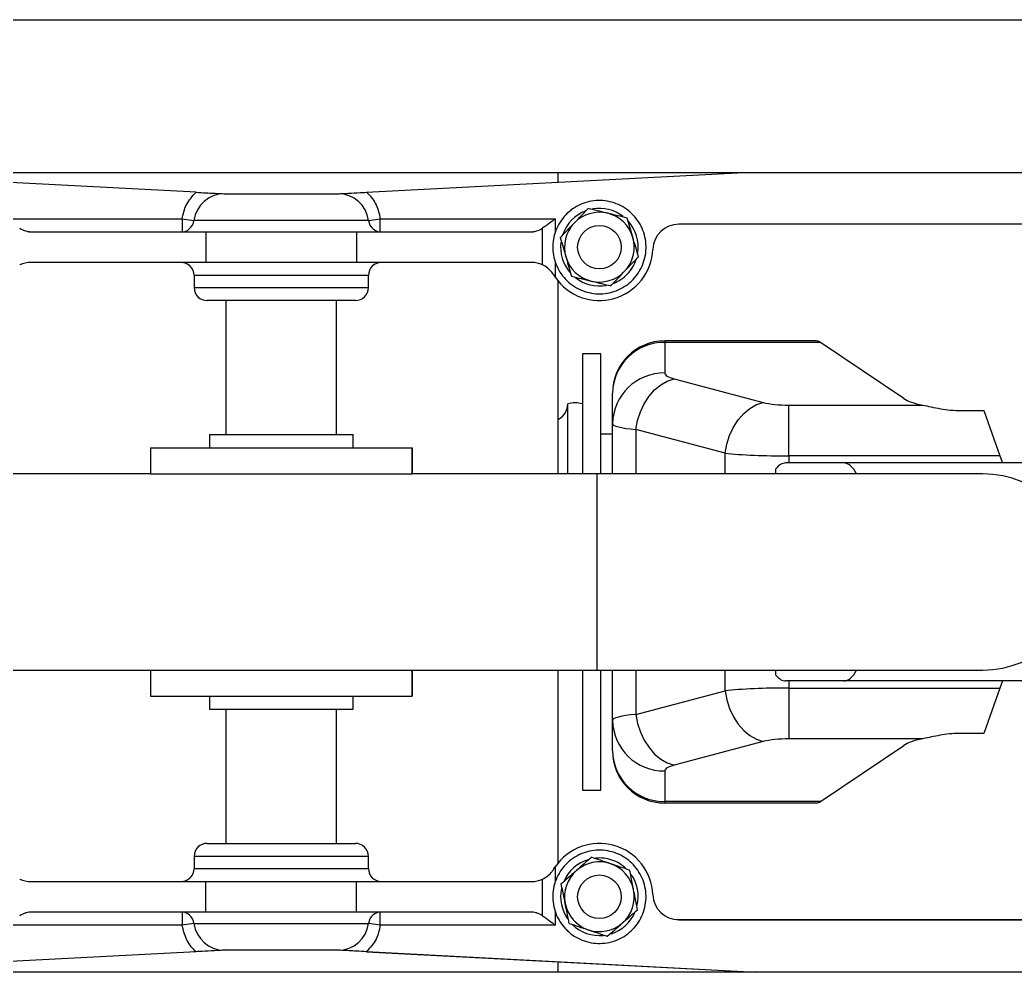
# Model space of a CAD drawing. Header units: inches. Extents: x -1851 to 6314, y -1304 to 4687.
# Drawn here: x 1307.98 to 1318.43, y 1503.1 to 1513.1 of the extents above; entities that cross this region are included whole.
import ezdxf

# ---------------------------------------------------------------- set-up
doc = ezdxf.new("R2010")
doc.units = ezdxf.units.IN
doc.header["$MEASUREMENT"] = 0
doc.layers.add('E-ARRY-TABL', color=9, linetype='Continuous')

# ---------------------------------------------------------------- blocks, each defined once
blk = doc.blocks.new('2.2.1_8 Mid Plan View')
at = {"color": 7, "linetype": 'Continuous', "lineweight": 15}
for p, q in [((-0.30061, -3.73684), (-0.30061, 2.68042)), ((0.30109, 2.68042), (0.30109, -3.73684)), ((-0.41544, -3.62201), (-0.41544, 2.56559)), ((-0.08202, 0.09022), (-0.08202, -0.1048)), ((0.08202, 0.09022), (0.08202, -0.1048)), ((-0.26164, 0.08119), (-0.26164, -0.22889)), ((0.26164, -0.22889), (0.26164, 0.08119)), ((-0.12142, 0.00057), (-0.08733, 0.01273)), ((-0.08733, 0.01273), (-0.08202, 0.01463)), ((-0.08733, 0.01273), (-0.08733, -0.14613)), ((0.08202, 0.01463), (0.08733, 0.01273)), ((0.08733, -0.14613), (0.08733, 0.01273)), ((0.08733, 0.01273), (0.12142, 0.00057)), ((-0.12142, -0.0164), (-0.12142, 0.00057)), ((-0.07382, 0), (-0.07382, -0.29035)), ((0.07382, -0.29035), (0.07382, 0)), ((0.12142, 0.00057), (0.12142, -0.0164)), ((-0.12556, -0.14613), (-0.12556, -0.04537)), ((0.12556, -0.04537), (0.12556, -0.14613)), ((-0.13046, -0.05956), (-0.17274, -0.12222)), ((0.17274, -0.12222), (0.13046, -0.05956)), ((-0.08202, -0.1048), (-0.08202, -0.14855)), ((0.08202, -0.1048), (0.08202, -0.14855)), ((-0.17388, -0.12565), (-0.17388, -0.2395)), ((-0.17274, -0.12222), (-0.17274, -0.2395)), ((0.17274, -0.12222), (0.17274, -0.2395)), ((0.17388, -0.12565), (0.17388, -0.2395)), ((-0.08733, -0.14613), (-0.12556, -0.14613)), ((0.08733, -0.14613), (0.12556, -0.14613)), ((-0.07382, -0.15584), (-0.07762, -0.15584)), ((0.07762, -0.15584), (0.07382, -0.15584)), ((-0.14536, -0.23247), (-0.12762, -0.16535)), ((0.12762, -0.16535), (0.14536, -0.23247)), ((0.28572, -0.46404), (0.30109, -0.17084)), ((-0.28572, -0.46404), (-0.30061, -0.18001)), ((-0.08939, -0.19417), (-0.10713, -0.2613)), ((0.10713, -0.2613), (0.08939, -0.19417)), ((-0.17388, -0.2395), (-0.17274, -0.2395)), ((-0.17274, -0.2395), (-0.14975, -0.2395)), ((0.14975, -0.2395), (0.17274, -0.2395)), ((0.17274, -0.2395), (0.17388, -0.2395)), ((-0.11152, -0.27887), (-0.13451, -0.27887)), ((-0.07382, -0.27887), (-0.11152, -0.27887)), ((-0.10375, -0.27887), (-0.10375, -0.28771)), ((0.11152, -0.27887), (0.07382, -0.27887)), ((0.13451, -0.27887), (0.11152, -0.27887)), ((-0.07382, -0.28771), (-0.16416, -0.28771)), ((-0.16416, -0.28771), (-0.16416, -0.30146)), ((-0.07382, -0.29035), (-0.07382, -0.42979)), ((0.16416, -0.28771), (0.07382, -0.28771)), ((0.07382, -0.42979), (0.07382, -0.29035)), ((0.16416, -0.30146), (0.16416, -0.28771)), ((-0.16416, -0.30146), (-0.07382, -0.30146)), ((0.07382, -0.30146), (0.16416, -0.30146)), ((-0.07382, -0.31255), (-0.12655, -0.31255)), ((-0.29328, -0.31988), (-0.30061, -0.31988)), ((-0.26575, -0.45363), (-0.26575, -0.32202)), ((-0.22193, -0.32202), (-0.2235, -0.32303)), ((-0.07382, -0.31988), (-0.21905, -0.31988)), ((0.21905, -0.31988), (0.07382, -0.31988)), ((0.2235, -0.32303), (0.22193, -0.32202)), ((0.26575, -0.32202), (0.26575, -0.45363)), ((0.30109, -0.31988), (0.29328, -0.31988)), ((-0.23108, -0.33148), (-0.25867, -0.33148)), ((0.25867, -0.33148), (0.23108, -0.33148)), ((-0.2559, -0.47148), (-0.2559, -0.34118)), ((-0.23294, -0.33983), (-0.23294, -0.47148)), ((0.23294, -0.47148), (0.23294, -0.33983)), ((0.2559, -0.34118), (0.2559, -0.47148)), ((-0.0935, -0.62663), (-0.0935, -0.42979)), ((-0.0935, -0.42979), (-0.07382, -0.42979)), ((-0.07382, -0.62663), (-0.07382, -0.42979)), ((0.07382, -0.42979), (0.0935, -0.42979)), ((0.07382, -0.62663), (0.07382, -0.42979)), ((0.0935, -0.62663), (0.0935, -0.42979)), ((-0.21407, -0.46259), (-0.22309, -0.46259)), ((0.22309, -0.46259), (0.21407, -0.46259)), ((-0.2559, -0.47148), (-0.23294, -0.47148)), ((-0.2559, -0.58494), (-0.2559, -0.47148)), ((-0.23294, -0.47148), (-0.23294, -0.58494)), ((0.23294, -0.58494), (0.23294, -0.47148)), ((0.2559, -0.47148), (0.23294, -0.47148)), ((0.2559, -0.47148), (0.2559, -0.58494)), ((-0.20423, -0.47244), (-0.20423, -0.58398)), ((-0.0935, -0.47408), (-0.10335, -0.47408)), ((-0.10335, -0.58234), (-0.10335, -0.47408)), ((0.10335, -0.47408), (0.0935, -0.47408)), ((0.10335, -0.58234), (0.10335, -0.47408)), ((0.20423, -0.58398), (0.20423, -0.47244)), ((-0.28461, -0.48573), (-0.28463, -0.48487)), ((-0.28461, -0.57112), (-0.28461, -0.4853)), ((-0.10335, -0.48654), (-0.20423, -0.48654)), ((0.20423, -0.48654), (0.10335, -0.48654)), ((0.28461, -0.4853), (0.28461, -0.57112)), ((-0.20423, -0.56988), (-0.10335, -0.56988)), ((0.10335, -0.56988), (0.20423, -0.56988)), ((0.28461, -0.57069), (0.28463, -0.57155)), ((-0.10335, -0.58234), (-0.0935, -0.58234)), ((0.0935, -0.58234), (0.10335, -0.58234)), ((-0.2559, -0.58494), (-0.23294, -0.58494)), ((-0.2559, -0.71524), (-0.2559, -0.58494)), ((-0.23294, -0.58494), (-0.23294, -0.71659)), ((0.2559, -0.58494), (0.23294, -0.58494)), ((0.23294, -0.71659), (0.23294, -0.58494)), ((0.2559, -0.58494), (0.2559, -0.71524)), ((-0.28572, -0.59238), (-0.30061, -0.87641)), ((-0.22309, -0.59383), (-0.21407, -0.59383)), ((0.21407, -0.59383), (0.22309, -0.59383)), ((0.28572, -0.59238), (0.30109, -0.88558)), ((-0.26575, -0.7344), (-0.26575, -0.60279)), ((0.26575, -0.60279), (0.26575, -0.7344)), ((-0.0935, -0.62663), (-0.07382, -0.62663)), ((-0.07382, -0.62663), (-0.07382, -0.76607)), ((0.07382, -0.76607), (0.07382, -0.62663)), ((0.07382, -0.62663), (0.0935, -0.62663))]:
    blk.add_line(p, q, dxfattribs=at)
at = {"color": 8, "linetype": 'Continuous', "lineweight": 15}
for p, q in [((-0.08733, -0.14613), (-0.08202, -0.14613)), ((0.08202, -0.14613), (0.08733, -0.14613)), ((-0.07382, -0.19417), (-0.08939, -0.19417)), ((0.08939, -0.19417), (0.07382, -0.19417)), ((-0.10713, -0.2613), (-0.07382, -0.2613)), ((0.07382, -0.2613), (0.10713, -0.2613)), ((0.07382, -0.29035), (-0.07382, -0.29035)), ((-0.26575, -0.32202), (-0.2555, -0.32202)), ((-0.23334, -0.32202), (-0.22193, -0.32202)), ((0.22193, -0.32202), (0.23334, -0.32202)), ((0.2555, -0.32202), (0.26575, -0.32202)), ((-0.26461, -0.46253), (-0.26575, -0.45363)), ((-0.25594, -0.45363), (-0.26575, -0.45363)), ((0.26575, -0.45363), (0.25594, -0.45363)), ((0.26575, -0.45363), (0.26461, -0.46253)), ((-0.26451, -0.46252), (-0.26451, -0.5939)), ((-0.22309, -0.46259), (-0.22309, -0.59383)), ((-0.21407, -0.59383), (-0.21407, -0.46259)), ((0.21407, -0.46259), (0.21407, -0.59383)), ((0.22309, -0.59383), (0.22309, -0.46259)), ((0.26451, -0.5939), (0.26451, -0.46252)), ((-0.26575, -0.60279), (-0.26461, -0.59389)), ((0.26461, -0.59389), (0.26575, -0.60279)), ((-0.26575, -0.60279), (-0.25594, -0.60279)), ((0.25594, -0.60279), (0.26575, -0.60279))]:
    blk.add_line(p, q, dxfattribs=at)
at = {"color": 7, "linetype": 'Continuous', "lineweight": 15, "flags": 128}
for points in [[(-0.08939, -0.19417), (-0.09617, -0.1929), (-0.10274, -0.19077), (-0.1089, -0.18786), (-0.11446, -0.18425), (-0.11924, -0.18006), (-0.1231, -0.17542), (-0.12592, -0.17046), (-0.12762, -0.16535)], [(0.08939, -0.19417), (0.09617, -0.1929), (0.10274, -0.19077), (0.1089, -0.18786), (0.11446, -0.18425), (0.11924, -0.18006), (0.1231, -0.17542), (0.12592, -0.17046), (0.12762, -0.16535)], [(-0.10713, -0.2613), (-0.11391, -0.26002), (-0.12048, -0.25789), (-0.12664, -0.25498), (-0.1322, -0.25138), (-0.13698, -0.24718), (-0.14085, -0.24254), (-0.14367, -0.23758), (-0.14536, -0.23247)], [(0.10713, -0.2613), (0.11391, -0.26002), (0.12048, -0.25789), (0.12664, -0.25498), (0.1322, -0.25138), (0.13698, -0.24718), (0.14085, -0.24254), (0.14367, -0.23758), (0.14536, -0.23247)]]:
    blk.add_lwpolyline(points, dxfattribs=at)
at = {"color": 7, "linetype": 'Continuous', "lineweight": 15}
for centre in [(-0.24442, -0.28871), (0.24442, -0.28871)]:
    blk.add_circle(centre, 0.0164, dxfattribs=at)
for centre, radius, start, end in [((0, 0), 0.07382, 0, 180), ((-0.24196, -0.22889), 0.01968, 180, 267.64472), ((0.24196, -0.22889), 0.01968, 272.35528, 0), ((-0.13451, -0.2395), 0.03937, 180, 270), ((-0.13391, -0.24004), 0.03884, 179.20634, 269.11267), ((-0.11092, -0.24004), 0.03884, 179.20634, 269.11267), ((0.11092, -0.24004), 0.03884, 270.88733, 0.79366), ((0.13391, -0.24004), 0.03884, 270.88733, 0.79366), ((0.13451, -0.2395), 0.03937, 270, 0), ((-0.24442, -0.28871), 0.0351, 96.90411, 108.15411), ((-0.24442, -0.28871), 0.0351, 85.65411, 96.90411), ((-0.24442, -0.28871), 0.04019, 304.01996, 87.64472), ((-0.24442, -0.28871), 0.0351, 74.40411, 85.65411), ((0.24442, -0.28871), 0.04019, 92.35528, 235.98004), ((0.24442, -0.28871), 0.0351, 99.4324, 110.6824), ((0.24442, -0.28871), 0.0351, 88.1824, 99.4324), ((0.24442, -0.28871), 0.0351, 76.9324, 88.1824), ((0.24442, -0.28871), 0.0351, 65.6824, 76.9324), ((-0.24442, -0.28871), 0.0351, 130.65411, 141.90411), ((-0.24442, -0.28871), 0.0351, 119.40411, 130.65411), ((-0.24442, -0.28871), 0.0292, 82.02411, 131.67826), ((-0.24442, -0.28871), 0.0351, 108.15411, 119.40411), ((-0.24442, -0.28871), 0.0351, 63.15411, 74.40411), ((-0.24442, -0.28871), 0.0292, 46.27911, 70.51706), ((-0.24442, -0.28871), 0.0351, 51.90411, 63.15411), ((-0.24442, -0.28871), 0.0351, 40.65411, 51.90411), ((0.24442, -0.28871), 0.0351, 121.9324, 133.1824), ((0.24442, -0.28871), 0.0351, 110.6824, 121.9324), ((0.24442, -0.28871), 0.0292, 77.48076, 124.95791), ((0.24442, -0.28871), 0.0292, 17.4042, 65.70248), ((0.24442, -0.28871), 0.0351, 54.4324, 65.6824), ((0.24442, -0.28871), 0.0351, 43.1824, 54.4324), ((-0.24442, -0.28871), 0.0351, 141.90411, 153.15411), ((-0.24442, -0.28871), 0.02625, 106.27911, 166.27911), ((-0.24442, -0.28871), 0.02625, 46.27911, 106.27911), ((-0.24442, -0.28871), 0.0292, 21.12868, 46.27911), ((-0.24442, -0.28871), 0.0351, 29.40411, 40.65411), ((0.24442, -0.28871), 0.0351, 144.4324, 155.6824), ((0.24442, -0.28871), 0.0351, 133.1824, 144.4324), ((0.24442, -0.28871), 0.0292, 136.15698, 161.3074), ((0.24442, -0.28871), 0.02625, 101.3074, 161.3074), ((0.24442, -0.28871), 0.02625, 41.3074, 101.3074), ((0.24442, -0.28871), 0.0351, 31.9324, 43.1824), ((-0.24442, -0.28871), 0.0351, 153.15411, 164.40411), ((-0.24442, -0.28871), 0.0292, 142.71343, 189.80563), ((-0.24442, -0.28871), 0.02625, 346.27911, 46.27911), ((-0.24442, -0.28871), 0.0351, 18.15411, 29.40411), ((0.24442, -0.28871), 0.0351, 155.6824, 166.9324), ((0.24442, -0.28871), 0.02625, 341.3074, 41.3074), ((0.24442, -0.28871), 0.0351, 20.6824, 31.9324), ((0.24442, -0.28871), 0.0351, 9.4324, 20.6824), ((-0.24442, -0.28871), 0.0351, 164.40411, 175.65411), ((-0.24442, -0.28871), 0.02625, 166.27911, 226.27911), ((-0.24442, -0.28871), 0.0292, 322.45247, 9.92962), ((-0.24442, -0.28871), 0.0351, 6.90411, 18.15411), ((-0.24442, -0.28871), 0.0351, 355.65411, 6.90411), ((0.24442, -0.28871), 0.0351, 166.9324, 178.1824), ((0.24442, -0.28871), 0.0292, 161.3074, 185.54536), ((0.24442, -0.28871), 0.02625, 161.3074, 221.3074), ((0.24442, -0.28871), 0.0351, 358.1824, 9.4324), ((-0.24442, -0.28871), 0.0351, 175.65411, 186.90411), ((-0.24442, -0.28871), 0.0351, 344.40411, 355.65411), ((0.24442, -0.28871), 0.0351, 178.1824, 189.4324), ((0.24442, -0.28871), 0.0292, 315.62303, 5.97122), ((0.24442, -0.28871), 0.0351, 346.9324, 358.1824), ((-0.24442, -0.28871), 0.0351, 186.90411, 198.15411), ((-0.24442, -0.28871), 0.0351, 198.15411, 209.40411), ((-0.24442, -0.28871), 0.0292, 200.59474, 250.94292), ((-0.24442, -0.28871), 0.02625, 286.27911, 346.27911), ((-0.24442, -0.28871), 0.0351, 333.15411, 344.40411), ((0.24442, -0.28871), 0.0351, 189.4324, 200.6824), ((0.24442, -0.28871), 0.0292, 197.0524, 246.70655), ((0.24442, -0.28871), 0.02625, 281.3074, 341.3074), ((0.24442, -0.28871), 0.0351, 335.6824, 346.9324), ((-0.24442, -0.28871), 0.0351, 209.40411, 220.65411), ((-0.24442, -0.28871), 0.0351, 321.90411, 333.15411), ((-0.10766, -0.307), 0.01968, 163.6403, 196.3597), ((0.24442, -0.28871), 0.0351, 200.6824, 211.9324), ((0.24442, -0.28871), 0.02625, 221.3074, 281.3074), ((0.24442, -0.28871), 0.0351, 324.4324, 335.6824), ((-0.24442, -0.28871), 0.0351, 220.65411, 231.90411), ((-0.24442, -0.28871), 0.02625, 226.27911, 286.27911), ((-0.24442, -0.28871), 0.0292, 262.37591, 310.67419), ((-0.24442, -0.28871), 0.0351, 310.65411, 321.90411), ((-0.12655, -0.32567), 0.01312, 26.18366, 90), ((0.24442, -0.28871), 0.0351, 211.9324, 223.1824), ((0.24442, -0.28871), 0.0351, 223.1824, 234.4324), ((0.24442, -0.28871), 0.0292, 257.74173, 304.83392), ((0.24442, -0.28871), 0.0351, 301.9324, 313.1824), ((0.24442, -0.28871), 0.0351, 313.1824, 324.4324), ((-0.24442, -0.28871), 0.0351, 231.90411, 243.15411), ((-0.24442, -0.28871), 0.0351, 243.15411, 254.40411), ((-0.24442, -0.28871), 0.0351, 276.90411, 288.15411), ((-0.24442, -0.28871), 0.0351, 288.15411, 299.40411), ((-0.24442, -0.28871), 0.0351, 299.40411, 310.65411), ((0.24442, -0.28871), 0.0351, 234.4324, 245.6824), ((0.24442, -0.28871), 0.0351, 245.6824, 256.9324), ((0.24442, -0.28871), 0.0351, 279.4324, 290.6824), ((0.24442, -0.28871), 0.0351, 290.6824, 301.9324), ((-0.24442, -0.28871), 0.0351, 254.40411, 265.65411), ((-0.24442, -0.28871), 0.0351, 265.65411, 276.90411), ((0.24442, -0.28871), 0.0351, 256.9324, 268.1824), ((0.24442, -0.28871), 0.0351, 268.1824, 279.4324), ((-0.21325, -0.33983), 0.01968, 154.88049, 180), ((0.21325, -0.33983), 0.01968, 0, 25.11951), ((-0.26575, -0.45275), 0.00984, 277.18076, 0), ((-0.22309, -0.45275), 0.00984, 180, 270), ((0.22309, -0.45275), 0.00984, 270, 0), ((0.26575, -0.45275), 0.00984, 180, 262.81924), ((-0.26164, -0.4853), 0.02297, 97.18076, 180), ((-0.21407, -0.47244), 0.00984, 0, 90), ((0.21407, -0.47244), 0.00984, 90, 180), ((0.26164, -0.4853), 0.02297, 0, 82.81924), ((-0.26164, -0.57112), 0.02297, 180, 262.81924), ((0.26164, -0.57112), 0.02297, 277.18076, 0), ((-0.21407, -0.58398), 0.00984, 270, 0), ((0.21407, -0.58398), 0.00984, 180, 270), ((-0.26575, -0.60367), 0.00984, 0, 82.81924), ((-0.22309, -0.60367), 0.00984, 90, 180), ((0.22309, -0.60367), 0.00984, 0, 90), ((0.26575, -0.60367), 0.00984, 97.18076, 180), ((-0.21325, -0.71659), 0.01968, 180, 205.11951), ((0.21325, -0.71659), 0.01968, 334.88049, 0)]:
    blk.add_arc(centre, radius, start, end, dxfattribs=at)
for centre, major_axis, ratio, start_param, end_param in [((-0.13432, -0.0164), (0, 0.04593), 0.24585, 3.490958, 4.029993), ((0.13432, -0.0164), (0, 0.04593), 0.24585, 2.253193, 2.792228), ((-0.04921, -0.1048), (0.03281, 0), 0.444444, 2.418858, 3.141593), ((0.04921, -0.1048), (0.03281, 0), 0.444444, 0, 0.722734), ((-0.13451, -0.12565), (0.03937, 0), 0.364309, 2.900524, 3.141593), ((0.13451, -0.12565), (0.03937, 0), 0.364309, 0, 0.241069), ((-0.13201, -0.14613), (0, 0.02625), 0.24585, 3.890812, 4.712389), ((-0.09378, -0.14613), (0, 0.06562), 0.09834, 3.890812, 4.712389), ((-0.04921, -0.14855), (0.03281, 0), 0.444444, 3.141593, 3.665191), ((0.04921, -0.14855), (0.03281, 0), 0.444444, 5.759587, 6.283185), ((0.09378, -0.14613), (0, 0.06562), 0.09834, 1.570796, 2.392374), ((0.13201, -0.14613), (0, 0.02625), 0.24585, 1.570796, 2.392374), ((-0.14975, -0.21325), (0, 0.02625), 0.24585, 3.141593, 3.890812), ((0.14975, -0.21325), (0, 0.02625), 0.24585, 2.392374, 3.141593), ((-0.11152, -0.21325), (0, 0.06562), 0.09834, 3.141593, 3.890812), ((0.11152, -0.21325), (0, 0.06562), 0.09834, 2.392374, 3.141593), ((-0.26575, -0.34118), (0, 0.01395), 0.70539, 4.712389, 5.481174), ((0.26575, -0.34118), (0, 0.01395), 0.70539, 0.802011, 1.570796), ((-0.26575, -0.71524), (0, 0.01395), 0.70539, 3.943604, 4.712389), ((0.26575, -0.71524), (0, 0.01395), 0.70539, 1.570796, 2.339581)]:
    blk.add_ellipse(centre, major_axis=major_axis, ratio=ratio, start_param=start_param, end_param=end_param, dxfattribs=at)
for points, knots in [([(-0.12556, -0.04537), (-0.12512, -0.04331), (-0.12424, -0.03914), (-0.12279, -0.03206), (-0.12171, -0.02445), (-0.12142, -0.01914), (-0.12142, -0.01643), (-0.12142, -0.0164)], [0, 0, 0, 0, 0.245342, 0.49764, 0.743058, 0.997175, 1, 1, 1, 1]), ([(0.12142, -0.0164), (0.12149, -0.01879), (0.12161, -0.02362), (0.12257, -0.03061), (0.12382, -0.03724), (0.12489, -0.04208), (0.12542, -0.04467), (0.12556, -0.04537)], [0, 0, 0, 0, 0.225619, 0.458408, 0.683808, 0.914596, 1, 1, 1, 1]), ([(-0.23723, -0.25927), (-0.23959, -0.25996), (-0.24436, -0.26135), (-0.24929, -0.26279), (-0.25178, -0.26352)], [0, 0, 0, 0, 0.495458, 1, 1, 1, 1]), ([(-0.22628, -0.26974), (-0.22728, -0.26879), (-0.23098, -0.26524), (-0.23459, -0.26179), (-0.23723, -0.25927)], [0, 0, 0, 0, 0.268634, 1, 1, 1, 1]), ([(0.25413, -0.26), (0.25289, -0.26025), (0.24804, -0.26122), (0.24301, -0.26223), (0.23927, -0.26297)], [0, 0, 0, 0, 0.257551, 1, 1, 1, 1]), ([(0.26414, -0.27139), (0.2639, -0.27112), (0.2621, -0.26907), (0.25872, -0.26522), (0.25567, -0.26175), (0.25413, -0.26)], [0, 0, 0, 0, 0.070086, 0.530782, 1, 1, 1, 1]), ([(-0.26632, -0.26776), (-0.26691, -0.27016), (-0.26808, -0.27498), (-0.2693, -0.27997), (-0.26992, -0.28249)], [0, 0, 0, 0, 0.495458, 1, 1, 1, 1]), ([(-0.25178, -0.26352), (-0.25212, -0.26362), (-0.25473, -0.26438), (-0.25966, -0.26582), (-0.26409, -0.26711), (-0.26632, -0.26776)], [0, 0, 0, 0, 0.070086, 0.530782, 1, 1, 1, 1]), ([(0.22441, -0.26594), (0.22363, -0.26828), (0.22203, -0.27298), (0.22039, -0.27784), (0.21956, -0.2803)], [0, 0, 0, 0, 0.495458, 1, 1, 1, 1]), ([(0.23927, -0.26297), (0.23792, -0.26324), (0.23289, -0.26425), (0.228, -0.26523), (0.22441, -0.26594)], [0, 0, 0, 0, 0.268634, 1, 1, 1, 1]), ([(-0.21533, -0.28022), (-0.21625, -0.27934), (-0.21982, -0.27592), (-0.22353, -0.27238), (-0.22628, -0.26974)], [0, 0, 0, 0, 0.257551, 1, 1, 1, 1]), ([(0.27414, -0.28277), (0.27251, -0.28092), (0.26924, -0.27719), (0.26585, -0.27333), (0.26414, -0.27139)], [0, 0, 0, 0, 0.495458, 1, 1, 1, 1]), ([(-0.26992, -0.28249), (-0.27, -0.28283), (-0.27065, -0.28548), (-0.27186, -0.29046), (-0.27296, -0.29494), (-0.27351, -0.29721)], [0, 0, 0, 0, 0.070086, 0.530782, 1, 1, 1, 1]), ([(-0.21892, -0.29494), (-0.21884, -0.29459), (-0.21819, -0.29194), (-0.21698, -0.28696), (-0.21588, -0.28248), (-0.21533, -0.28022)], [0, 0, 0, 0, 0.070086, 0.530782, 1, 1, 1, 1]), ([(0.21956, -0.2803), (0.21944, -0.28064), (0.21857, -0.28322), (0.21693, -0.28807), (0.21545, -0.29245), (0.2147, -0.29465)], [0, 0, 0, 0, 0.070086, 0.530782, 1, 1, 1, 1]), ([(0.26928, -0.29712), (0.2694, -0.29678), (0.27027, -0.29421), (0.27191, -0.28935), (0.27339, -0.28497), (0.27414, -0.28277)], [0, 0, 0, 0, 0.070086, 0.530782, 1, 1, 1, 1]), ([(-0.26256, -0.30768), (-0.26356, -0.30673), (-0.26726, -0.30318), (-0.27087, -0.29973), (-0.27351, -0.29721)], [0, 0, 0, 0, 0.268634, 1, 1, 1, 1]), ([(-0.22252, -0.30966), (-0.22193, -0.30727), (-0.22075, -0.30244), (-0.21954, -0.29745), (-0.21892, -0.29494)], [0, 0, 0, 0, 0.495458, 1, 1, 1, 1]), ([(0.2147, -0.29465), (0.21633, -0.2965), (0.2196, -0.30023), (0.22299, -0.30409), (0.2247, -0.30604)], [0, 0, 0, 0, 0.495458, 1, 1, 1, 1]), ([(0.26443, -0.31148), (0.26521, -0.30915), (0.26681, -0.30444), (0.26845, -0.29958), (0.26928, -0.29712)], [0, 0, 0, 0, 0.495458, 1, 1, 1, 1]), ([(0.2247, -0.30604), (0.22494, -0.30631), (0.22674, -0.30835), (0.23012, -0.3122), (0.23317, -0.31567), (0.23471, -0.31742)], [0, 0, 0, 0, 0.070086, 0.530782, 1, 1, 1, 1]), ([(-0.25161, -0.31815), (-0.25253, -0.31727), (-0.2561, -0.31386), (-0.25981, -0.31031), (-0.26256, -0.30768)], [0, 0, 0, 0, 0.257551, 1, 1, 1, 1]), ([(-0.25161, -0.31815), (-0.24925, -0.31746), (-0.24448, -0.31607), (-0.23955, -0.31463), (-0.23706, -0.3139)], [0, 0, 0, 0, 0.495458, 1, 1, 1, 1]), ([(-0.23706, -0.3139), (-0.23672, -0.3138), (-0.23411, -0.31304), (-0.22918, -0.3116), (-0.22475, -0.31031), (-0.22252, -0.30966)], [0, 0, 0, 0, 0.070086, 0.530782, 1, 1, 1, 1]), ([(0.24957, -0.31445), (0.24821, -0.31472), (0.24319, -0.31572), (0.23829, -0.3167), (0.23471, -0.31742)], [0, 0, 0, 0, 0.268634, 1, 1, 1, 1]), ([(0.26443, -0.31148), (0.26318, -0.31173), (0.25833, -0.31269), (0.2533, -0.3137), (0.24957, -0.31445)], [0, 0, 0, 0, 0.257551, 1, 1, 1, 1]), ([(-0.26575, -0.32202), (-0.26574, -0.32203), (-0.26465, -0.32343), (-0.2621, -0.3267), (-0.25992, -0.32974), (-0.25867, -0.33148)], [0, 0, 0, 0, 0.003777, 0.432324, 1, 1, 1, 1]), ([(0.25867, -0.33148), (0.25992, -0.32974), (0.2621, -0.3267), (0.26465, -0.32343), (0.26574, -0.32203), (0.26575, -0.32202)], [0, 0, 0, 0, 0.567676, 0.996223, 1, 1, 1, 1]), ([(-0.2235, -0.32303), (-0.22497, -0.32409), (-0.22791, -0.32623), (-0.23011, -0.32951), (-0.23093, -0.33119), (-0.23108, -0.33148)], [0, 0, 0, 0, 0.451634, 0.905839, 1, 1, 1, 1]), ([(0.23108, -0.33148), (0.23037, -0.33019), (0.22896, -0.32761), (0.22608, -0.32472), (0.22411, -0.32343), (0.2235, -0.32303)], [0, 0, 0, 0, 0.40927, 0.81718, 1, 1, 1, 1]), ([(-0.28572, -0.46404), (-0.28549, -0.46378), (-0.28277, -0.46086), (-0.27649, -0.45608), (-0.26933, -0.45445), (-0.26575, -0.45363)], [0, 0, 0, 0, 0.045613, 0.522765, 1, 1, 1, 1]), ([(0.26575, -0.45363), (0.26937, -0.45442), (0.27696, -0.45607), (0.28271, -0.46131), (0.28572, -0.46404)], [0, 0, 0, 0, 0.477569, 1, 1, 1, 1]), ([(-0.28463, -0.48487), (-0.28471, -0.4834), (-0.28487, -0.48041), (-0.28518, -0.47435), (-0.28548, -0.46876), (-0.28568, -0.46483), (-0.28572, -0.46404)], [0, 0, 0, 0, 0.238972, 0.483667, 0.895277, 1, 1, 1, 1]), ([(0.28572, -0.46404), (0.28559, -0.46657), (0.28525, -0.4731), (0.28489, -0.48), (0.28468, -0.48404), (0.28463, -0.48487)], [0, 0, 0, 0, 0.334113, 0.862931, 1, 1, 1, 1]), ([(-0.28572, -0.59238), (-0.28559, -0.58985), (-0.28525, -0.58332), (-0.28489, -0.57642), (-0.28468, -0.57238), (-0.28463, -0.57155)], [0, 0, 0, 0, 0.334113, 0.862931, 1, 1, 1, 1]), ([(0.28463, -0.57155), (0.28471, -0.57302), (0.28487, -0.57601), (0.28518, -0.58207), (0.28548, -0.58766), (0.28568, -0.59158), (0.28572, -0.59238)], [0, 0, 0, 0, 0.238972, 0.483667, 0.895277, 1, 1, 1, 1]), ([(-0.26575, -0.60279), (-0.26937, -0.602), (-0.27696, -0.60034), (-0.28271, -0.59511), (-0.28572, -0.59238)], [0, 0, 0, 0, 0.477569, 1, 1, 1, 1]), ([(0.28572, -0.59238), (0.28549, -0.59264), (0.28277, -0.59555), (0.27649, -0.60033), (0.26933, -0.60197), (0.26575, -0.60279)], [0, 0, 0, 0, 0.045613, 0.522765, 1, 1, 1, 1])]:
    blk.add_open_spline(points, degree=3, knots=knots, dxfattribs=at)

msp = doc.modelspace()

# ---------------------------------------------------------------- linework, layer by layer
at = {"layer": 'E-ARRY-TABL'}
for p, q in [((1267.55665, 1513.09973), (1353.89208, 1513.09973)), ((1265.95445, 1511.49753), (1355.49428, 1511.49753)), ((1309.82899, 1511.28984), (1305.866, 1511.49753)), ((1311.61975, 1511.28984), (1315.58274, 1511.49753)), ((1313.63121, 1511.39525), (1313.63121, 1511.49753)), ((1310.12568, 1511.27429), (1311.32306, 1511.27429)), ((1311.31706, 1511.27429), (1311.32904, 1511.2746)), ((1307.84743, 1511.01107), (1309.68376, 1511.01107)), ((1309.68376, 1511.01107), (1309.80792, 1510.99524)), ((1309.68376, 1511.01107), (1309.68376, 1510.87429)), ((1311.64098, 1510.99391), (1309.80775, 1510.99391)), ((1311.64081, 1510.99524), (1311.76498, 1511.01107)), ((1311.76498, 1511.01107), (1313.6013, 1511.01107)), ((1311.76498, 1510.87429), (1311.76498, 1511.01107)), ((1313.6013, 1511.01107), (1313.6013, 1510.86808)), ((1319.22727, 1510.95385), (1314.90081, 1510.95385)), ((1308.11473, 1510.87374), (1309.93277, 1510.87374)), ((1309.93277, 1510.87374), (1309.93277, 1510.5533)), ((1309.93277, 1510.87374), (1311.51596, 1510.87374)), ((1311.51596, 1510.87374), (1311.51596, 1510.5533)), ((1311.51596, 1510.87374), (1313.33401, 1510.87374)), ((1313.46937, 1510.52733), (1313.46937, 1510.91236)), ((1309.93277, 1510.5533), (1308.09596, 1510.5533)), ((1311.51596, 1510.5533), (1309.93277, 1510.5533)), ((1313.35277, 1510.5533), (1311.51596, 1510.5533)), ((1313.6013, 1510.55896), (1313.6013, 1510.39978)), ((1313.6013, 1510.39978), (1313.58729, 1510.42161)), ((1309.80883, 1510.41597), (1309.80883, 1510.29008)), ((1311.63991, 1510.41597), (1309.80883, 1510.41597)), ((1311.63991, 1510.29008), (1311.63991, 1510.41597)), ((1313.63121, 1508.33312), (1313.63121, 1510.35949)), ((1309.80883, 1510.29008), (1311.63991, 1510.29008)), ((1311.50258, 1510.15275), (1309.94616, 1510.15275)), ((1310.143, 1510.15275), (1310.143, 1508.74511)), ((1311.30573, 1508.74511), (1311.30573, 1510.15275)), ((1314.75274, 1509.72932), (1314.75274, 1509.71343)), ((1316.34131, 1509.72932), (1314.75274, 1509.72932)), ((1314.75274, 1509.71343), (1314.75274, 1509.39264)), ((1316.38909, 1509.71343), (1314.75274, 1509.71343)), ((1317.26342, 1509.1234), (1316.38909, 1509.71343)), ((1313.88824, 1509.59372), (1313.88824, 1508.33312)), ((1314.08005, 1509.59372), (1313.88824, 1509.59372)), ((1314.08005, 1508.33312), (1314.08005, 1509.59372)), ((1314.85081, 1509.33132), (1315.78739, 1509.08377)), ((1314.20342, 1508.8592), (1314.20342, 1509.17999)), ((1313.73352, 1508.33312), (1313.73352, 1509.06888)), ((1316.05554, 1508.52162), (1316.05554, 1509.05506)), ((1316.05554, 1509.05506), (1317.46141, 1509.05506)), ((1317.86558, 1508.99734), (1318.10246, 1508.99734)), ((1318.10246, 1508.99734), (1318.27212, 1508.52162)), ((1314.20342, 1508.33312), (1314.20342, 1508.8592)), ((1314.20342, 1508.75073), (1314.08005, 1508.75073)), ((1315.38516, 1508.55033), (1314.44858, 1508.79788)), ((1314.44858, 1508.79788), (1314.44858, 1508.33312)), ((1309.96905, 1508.74511), (1309.96905, 1508.60778)), ((1309.96905, 1508.74511), (1311.47969, 1508.74511)), ((1311.47969, 1508.60778), (1311.47969, 1508.74511)), ((1309.35106, 1508.60778), (1309.35106, 1508.33312)), ((1309.35106, 1508.60778), (1312.09768, 1508.60778)), ((1312.09768, 1508.60778), (1312.09768, 1508.33312)), ((1315.38516, 1508.33312), (1315.38516, 1508.55033)), ((1316.63214, 1508.44756), (1316.02178, 1508.44756)), ((1318.27212, 1508.52162), (1316.05554, 1508.52162)), ((1316.05554, 1508.52162), (1316.05554, 1508.44756)), ((1319.35333, 1508.44756), (1316.63214, 1508.44756)), ((1318.27212, 1508.52162), (1318.29853, 1508.44756)), ((1309.35106, 1508.33312), (1307.40553, 1508.33312)), ((1309.35106, 1508.33312), (1312.09768, 1508.33312)), ((1314.0432, 1508.33312), (1312.09768, 1508.33312)), ((1318.09446, 1508.33312), (1314.0432, 1508.33312)), ((1314.0432, 1506.27315), (1314.0432, 1508.33312)), ((1315.92006, 1508.33312), (1315.92006, 1508.38623)), ((1307.40553, 1506.27315), (1309.35106, 1506.27315)), ((1309.35106, 1506.27315), (1309.35106, 1505.99849)), ((1309.35106, 1506.27315), (1312.09768, 1506.27315)), ((1312.09768, 1506.27315), (1314.0432, 1506.27315)), ((1312.09768, 1506.27315), (1312.09768, 1505.99849)), ((1313.63121, 1504.24678), (1313.63121, 1506.27315)), ((1313.88824, 1506.27315), (1313.88824, 1505.01254)), ((1314.0432, 1506.27315), (1318.09446, 1506.27315)), ((1314.08005, 1505.01254), (1314.08005, 1506.27315)), ((1314.20342, 1505.74707), (1314.20342, 1506.27315)), ((1314.44858, 1506.27315), (1314.44858, 1505.80839)), ((1315.38516, 1506.05594), (1315.38516, 1506.27315)), ((1315.92006, 1506.22004), (1315.92006, 1506.27315)), ((1316.63214, 1506.15871), (1316.02178, 1506.15871)), ((1316.05554, 1506.15871), (1316.05554, 1506.08465)), ((1319.35333, 1506.15871), (1316.63214, 1506.15871)), ((1318.29853, 1506.15871), (1318.27212, 1506.08465)), ((1314.44858, 1505.80839), (1315.38516, 1506.05594)), ((1316.05554, 1506.08465), (1318.27212, 1506.08465)), ((1316.05554, 1506.08465), (1316.05554, 1505.55121)), ((1318.27212, 1506.08465), (1318.10246, 1505.60892)), ((1309.35106, 1505.99849), (1312.09768, 1505.99849)), ((1309.96905, 1505.99849), (1309.96905, 1505.86116)), ((1311.47969, 1505.86116), (1311.47969, 1505.99849)), ((1309.96905, 1505.86116), (1311.47969, 1505.86116)), ((1310.143, 1505.86116), (1310.143, 1504.45352)), ((1311.30573, 1504.45352), (1311.30573, 1505.86116)), ((1314.20342, 1505.42628), (1314.20342, 1505.74707)), ((1315.78739, 1505.5225), (1314.85081, 1505.27495)), ((1317.46141, 1505.55121), (1316.05554, 1505.55121)), ((1318.10246, 1505.60892), (1317.86558, 1505.60892)), ((1316.38909, 1504.89284), (1317.26342, 1505.48287)), ((1314.75274, 1505.21363), (1314.75274, 1504.89284)), ((1313.88824, 1505.01254), (1314.08005, 1505.01254)), ((1316.38909, 1504.89284), (1314.75274, 1504.89284)), ((1314.75274, 1504.89284), (1314.75274, 1504.87695)), ((1316.34131, 1504.87695), (1314.75274, 1504.87695)), ((1309.94616, 1504.45352), (1311.50258, 1504.45352)), ((1309.80883, 1504.31618), (1309.80883, 1504.1903)), ((1311.63991, 1504.31618), (1309.80883, 1504.31618)), ((1311.63991, 1504.1903), (1311.63991, 1504.31618)), ((1309.80883, 1504.1903), (1311.63991, 1504.1903)), ((1313.58729, 1504.18465), (1313.6013, 1504.20649)), ((1313.6013, 1504.20649), (1313.6013, 1504.04731)), ((1308.09596, 1504.05297), (1309.93277, 1504.05297)), ((1309.93277, 1503.73253), (1309.93277, 1504.05297)), ((1309.93277, 1504.05297), (1311.51596, 1504.05297)), ((1311.51596, 1503.73253), (1311.51596, 1504.05297)), ((1311.51596, 1504.05297), (1313.35277, 1504.05297)), ((1313.46937, 1503.6939), (1313.46937, 1504.07894)), ((1309.93277, 1503.73253), (1308.11473, 1503.73253)), ((1309.68376, 1503.73198), (1309.68376, 1503.5952)), ((1311.51596, 1503.73253), (1309.93277, 1503.73253)), ((1313.33401, 1503.73253), (1311.51596, 1503.73253)), ((1311.76498, 1503.5952), (1311.76498, 1503.73198)), ((1313.6013, 1503.73819), (1313.6013, 1503.5952)), ((1314.90081, 1503.65242), (1319.22727, 1503.65242)), ((1309.68376, 1503.5952), (1307.84743, 1503.5952)), ((1309.80792, 1503.61102), (1309.68376, 1503.5952)), ((1309.80775, 1503.61236), (1311.64098, 1503.61236)), ((1311.76498, 1503.5952), (1311.64081, 1503.61102)), ((1313.6013, 1503.5952), (1311.76498, 1503.5952)), ((1309.82899, 1503.31643), (1305.73793, 1503.10203)), ((1310.13167, 1503.33198), (1310.11969, 1503.33167)), ((1311.32306, 1503.33198), (1310.12568, 1503.33198)), ((1311.61975, 1503.31643), (1315.7108, 1503.10203)), ((1313.63121, 1503.10203), (1313.63121, 1503.21101)), ((1355.49428, 1503.10203), (1265.95445, 1503.10203))]:
    msp.add_line(p, q, dxfattribs=at)
for points in [[(1314.44858, 1508.79788), (1314.46639, 1508.89251), (1314.49607, 1508.98421), (1314.5367, 1509.07017), (1314.58703, 1509.14771), (1314.6455, 1509.21446), (1314.71031, 1509.26834), (1314.77946, 1509.3077), (1314.85081, 1509.33132)], [(1315.38516, 1508.55033), (1315.40297, 1508.64496), (1315.43265, 1508.73666), (1315.47328, 1508.82261), (1315.52361, 1508.90016), (1315.58208, 1508.96691), (1315.64689, 1509.02079), (1315.71604, 1509.06015), (1315.78739, 1509.08377)], [(1315.38516, 1506.05594), (1315.40297, 1505.96131), (1315.43265, 1505.86961), (1315.47328, 1505.78366), (1315.52361, 1505.70611), (1315.58208, 1505.63936), (1315.64689, 1505.58548), (1315.71604, 1505.54612), (1315.78739, 1505.5225)], [(1314.44858, 1505.80839), (1314.46639, 1505.71376), (1314.49607, 1505.62205), (1314.5367, 1505.5361), (1314.58703, 1505.45856), (1314.6455, 1505.39181), (1314.71031, 1505.33793), (1314.77946, 1505.29857), (1314.85081, 1505.27495)]]:
    msp.add_lwpolyline(points, dxfattribs=at)
for centre in [(1314.06609, 1510.71352), (1314.06609, 1503.89275)]:
    msp.add_circle(centre, 0.22889, dxfattribs=at)
for centre, radius, start, end in [((1310.12568, 1510.95385), 0.32044, 90, 172.819244), ((1311.32306, 1510.95385), 0.32044, 7.180756, 90), ((1314.06609, 1510.71352), 0.48981, 108.154105, 119.404105), ((1314.06609, 1510.71352), 0.48981, 96.904105, 108.154105), ((1314.06609, 1510.71352), 0.48981, 85.654105, 96.904105), ((1314.06609, 1510.71352), 0.48981, 74.404105, 85.654105), ((1314.06609, 1510.71352), 0.48981, 63.154105, 74.404105), ((1314.06609, 1510.71352), 0.48981, 130.654105, 141.904105), ((1314.06609, 1510.71352), 0.40742, 110.594737, 160.942925), ((1314.06609, 1510.71352), 0.48981, 119.404105, 130.654105), ((1314.06609, 1510.71352), 0.36622, 76.279105, 136.279105), ((1314.06609, 1510.71352), 0.40742, 52.713434, 99.80563), ((1314.06609, 1510.71352), 0.36622, 16.279105, 76.279105), ((1314.06609, 1510.71352), 0.48981, 51.904105, 63.154105), ((1314.06609, 1510.71352), 0.48981, 40.654105, 51.904105), ((1309.6715, 1511.01107), 0.13733, 270, 352.819244), ((1311.77724, 1511.01107), 0.13733, 187.180756, 270), ((1314.06609, 1510.71352), 0.48981, 141.904105, 153.154105), ((1314.06609, 1510.71352), 0.36622, 136.279105, 196.279105), ((1314.06609, 1510.71352), 0.40742, 352.024108, 41.678261), ((1314.06609, 1510.71352), 0.48981, 29.404105, 40.654105), ((1314.06609, 1510.71352), 0.48981, 18.154105, 29.404105), ((1314.90081, 1510.67919), 0.27466, 90, 177.644716), ((1314.06609, 1510.71352), 0.48981, 164.404105, 175.654105), ((1314.06609, 1510.71352), 0.48981, 153.154105, 164.404105), ((1314.06609, 1510.71352), 0.48981, 6.904105, 18.154105), ((1314.06609, 1510.71352), 0.48981, 175.654105, 186.904105), ((1314.06609, 1510.71352), 0.40742, 172.375911, 220.674185), ((1314.06609, 1510.71352), 0.36622, 316.279105, 16.279105), ((1314.06609, 1510.71352), 0.48981, 355.654105, 6.904105), ((1314.06609, 1510.71352), 0.48981, 186.904105, 198.154105), ((1314.06609, 1510.71352), 0.56077, 214.019959, 357.644716), ((1314.06609, 1510.71352), 0.48981, 344.404105, 355.654105), ((1308.09596, 1510.27864), 0.27466, 90, 115.119505), ((1309.6715, 1510.41597), 0.13733, 0, 90), ((1311.77724, 1510.41597), 0.13733, 90, 180), ((1313.35277, 1510.27864), 0.27466, 64.880495, 90), ((1314.06609, 1510.71352), 0.48981, 198.154105, 209.404105), ((1314.06609, 1510.71352), 0.36622, 196.279105, 256.279105), ((1314.06609, 1510.71352), 0.40742, 316.279105, 340.517064), ((1314.06609, 1510.71352), 0.48981, 333.154105, 344.404105), ((1314.06609, 1510.71352), 0.48981, 209.404105, 220.654105), ((1314.06609, 1510.71352), 0.36622, 256.279105, 316.279105), ((1314.06609, 1510.71352), 0.40742, 291.128683, 316.279105), ((1314.06609, 1510.71352), 0.48981, 321.904105, 333.154105), ((1314.06609, 1510.71352), 0.48981, 220.654105, 231.904105), ((1314.06609, 1510.71352), 0.48981, 231.904105, 243.154105), ((1314.06609, 1510.71352), 0.40742, 232.452466, 279.929621), ((1314.06609, 1510.71352), 0.48981, 299.404105, 310.654105), ((1314.06609, 1510.71352), 0.48981, 310.654105, 321.904105), ((1309.94616, 1510.29008), 0.13733, 180, 270), ((1311.50258, 1510.29008), 0.13733, 270, 0), ((1314.06609, 1510.71352), 0.48981, 243.154105, 254.404105), ((1314.06609, 1510.71352), 0.48981, 254.404105, 265.654105), ((1314.06609, 1510.71352), 0.48981, 265.654105, 276.904105), ((1314.06609, 1510.71352), 0.48981, 276.904105, 288.154105), ((1314.06609, 1510.71352), 0.48981, 288.154105, 299.404105), ((1314.75274, 1509.17999), 0.54932, 90, 180), ((1314.74524, 1509.1716), 0.54188, 89.206342, 179.112667), ((1314.74524, 1508.85081), 0.54188, 89.206342, 179.112667), ((1313.55041, 1509.06888), 0.18311, 296.183663, 0), ((1313.81088, 1508.80534), 0.27466, 73.640298, 106.359702), ((1318.09446, 1507.30313), 1.02998, 270, 90), ((1314.74524, 1505.75546), 0.54188, 180.887333, 270.793658), ((1314.74524, 1505.43467), 0.54188, 180.887333, 270.793658), ((1314.75274, 1505.42628), 0.54932, 180, 270), ((1309.94616, 1504.31618), 0.13733, 90, 180), ((1311.50258, 1504.31618), 0.13733, 0, 90), ((1314.06609, 1503.89275), 0.56077, 2.355284, 145.980041), ((1314.06609, 1503.89275), 0.48981, 99.432398, 110.682398), ((1314.06609, 1503.89275), 0.48981, 88.182398, 99.432398), ((1314.06609, 1503.89275), 0.48981, 76.932398, 88.182398), ((1314.06609, 1503.89275), 0.48981, 65.682398, 76.932398), ((1314.06609, 1503.89275), 0.40742, 107.052401, 156.706554), ((1314.06609, 1503.89275), 0.48981, 121.932398, 133.182398), ((1314.06609, 1503.89275), 0.48981, 110.682398, 121.932398), ((1314.06609, 1503.89275), 0.36622, 71.307398, 131.307398), ((1314.06609, 1503.89275), 0.40742, 71.307398, 95.545357), ((1314.06609, 1503.89275), 0.40742, 46.156976, 71.307398), ((1314.06609, 1503.89275), 0.48981, 54.432398, 65.682398), ((1314.06609, 1503.89275), 0.48981, 43.182398, 54.432398), ((1309.6715, 1504.1903), 0.13733, 270, 0), ((1311.77724, 1504.1903), 0.13733, 180, 270), ((1314.06609, 1503.89275), 0.48981, 144.432398, 155.682398), ((1314.06609, 1503.89275), 0.48981, 133.182398, 144.432398), ((1314.06609, 1503.89275), 0.36622, 131.307398, 191.307398), ((1314.06609, 1503.89275), 0.36622, 11.307398, 71.307398), ((1314.06609, 1503.89275), 0.48981, 31.932398, 43.182398), ((1314.06609, 1503.89275), 0.48981, 20.682398, 31.932398), ((1308.09596, 1504.32763), 0.27466, 244.880495, 270), ((1313.35277, 1504.32763), 0.27466, 270, 295.119505), ((1314.06609, 1503.89275), 0.48981, 155.682398, 166.932398), ((1314.06609, 1503.89275), 0.40742, 347.480758, 34.957914), ((1314.06609, 1503.89275), 0.48981, 9.432398, 20.682398), ((1314.06609, 1503.89275), 0.48981, 166.932398, 178.182398), ((1314.06609, 1503.89275), 0.40742, 167.741727, 214.833923), ((1314.06609, 1503.89275), 0.36622, 311.307398, 11.307398), ((1314.06609, 1503.89275), 0.48981, 358.182398, 9.432398), ((1314.06609, 1503.89275), 0.48981, 178.182398, 189.432398), ((1314.06609, 1503.89275), 0.48981, 346.932398, 358.182398), ((1314.90081, 1503.92708), 0.27466, 182.355284, 270), ((1309.6715, 1503.5952), 0.13733, 7.180756, 90), ((1311.77724, 1503.5952), 0.13733, 90, 172.819244), ((1314.06609, 1503.89275), 0.48981, 189.432398, 200.682398), ((1314.06609, 1503.89275), 0.36622, 191.307398, 251.307398), ((1314.06609, 1503.89275), 0.48981, 335.682398, 346.932398), ((1314.06609, 1503.89275), 0.48981, 200.682398, 211.932398), ((1314.06609, 1503.89275), 0.48981, 211.932398, 223.182398), ((1314.06609, 1503.89275), 0.40742, 287.404204, 335.702478), ((1314.06609, 1503.89275), 0.48981, 324.432398, 335.682398), ((1310.12568, 1503.65242), 0.32044, 187.180756, 270), ((1311.32306, 1503.65242), 0.32044, 270, 352.819244), ((1314.06609, 1503.89275), 0.48981, 223.182398, 234.432398), ((1314.06609, 1503.89275), 0.40742, 225.623029, 275.971218), ((1314.06609, 1503.89275), 0.36622, 251.307398, 311.307398), ((1314.06609, 1503.89275), 0.48981, 301.932398, 313.182398), ((1314.06609, 1503.89275), 0.48981, 313.182398, 324.432398), ((1314.06609, 1503.89275), 0.48981, 234.432398, 245.682398), ((1314.06609, 1503.89275), 0.48981, 245.682398, 256.932398), ((1314.06609, 1503.89275), 0.48981, 279.432398, 290.682398), ((1314.06609, 1503.89275), 0.48981, 290.682398, 301.932398), ((1314.06609, 1503.89275), 0.48981, 256.932398, 268.182398), ((1314.06609, 1503.89275), 0.48981, 268.182398, 279.432398)]:
    msp.add_arc(centre, radius, start, end, dxfattribs=at)
for centre, major_axis, ratio, start_param, end_param in [((1308.11473, 1511.01107), (0.19469, 0), 0.70538976, 3.94360402, 4.71238898), ((1313.33401, 1511.01107), (0.19469, 0), 0.70538976, 4.71238898, 5.48117394), ((1316.34131, 1509.17999), (0, -0.54932), 0.36430901, 2.90052355, 3.14159265), ((1315.11896, 1509.39264), (0.36622, 0), 0.24585013, 3.14159265, 3.89081164), ((1316.05554, 1509.14509), (0.36622, 0), 0.24585013, 3.89081164, 4.71238898), ((1317.86558, 1509.17733), (0.64088, 0), 0.24585013, 3.49095762, 4.02999262), ((1315.11896, 1508.8592), (0.91554, 0), 0.09834005, 3.14159265, 3.89081164), ((1316.05554, 1508.61165), (0.91554, 0), 0.09834005, 3.89081164, 4.71238898), ((1316.02178, 1507.98979), (0, -0.45777), 0.44444444, 3.14159265, 3.66519143), ((1316.63214, 1507.98979), (0, -0.45777), 0.44444444, 2.41885841, 3.14159265), ((1316.63214, 1506.61648), (0, -0.45777), 0.44444444, 0, 0.72273425), ((1316.02178, 1506.61648), (0, -0.45777), 0.44444444, 5.75958653, 6.28318531), ((1316.05554, 1505.99462), (0.91554, 0), 0.09834005, 1.57079633, 2.39237366), ((1315.11896, 1505.74707), (0.91554, 0), 0.09834005, 2.39237366, 3.14159265), ((1316.05554, 1505.46118), (0.36622, 0), 0.24585013, 1.57079633, 2.39237366), ((1317.86558, 1505.42894), (0.64088, 0), 0.24585013, 2.25319268, 2.79222769), ((1315.11896, 1505.21363), (0.36622, 0), 0.24585013, 2.39237366, 3.14159265), ((1316.34131, 1505.42628), (0, -0.54932), 0.36430901, 0, 0.24106911), ((1308.11473, 1503.5952), (0.19469, 0), 0.70538976, 1.57079633, 2.33958128), ((1313.33401, 1503.5952), (0.19469, 0), 0.70538976, 0.80201137, 1.57079633)]:
    msp.add_ellipse(centre, major_axis=major_axis, ratio=ratio, start_param=start_param, end_param=end_param, dxfattribs=at)
for points, knots in [([(1309.68376, 1511.01107), (1309.69478, 1511.06163), (1309.71787, 1511.16748), (1309.79086, 1511.24785), (1309.82899, 1511.28984)], [0, 0, 0, 0, 0.47756889, 1, 1, 1, 1]), ([(1309.82899, 1511.28984), (1309.86429, 1511.28799), (1309.95547, 1511.28321), (1310.05174, 1511.27816), (1310.10809, 1511.27521), (1310.11969, 1511.2746)], [0, 0, 0, 0, 0.33411348, 0.86293128, 1, 1, 1, 1]), ([(1311.32904, 1511.2746), (1311.34965, 1511.27568), (1311.39135, 1511.27787), (1311.47587, 1511.2823), (1311.55386, 1511.28639), (1311.60864, 1511.28926), (1311.61975, 1511.28984)], [0, 0, 0, 0, 0.23897217, 0.4836673, 0.89527689, 1, 1, 1, 1]), ([(1311.61975, 1511.28984), (1311.6233, 1511.28653), (1311.66403, 1511.24862), (1311.73073, 1511.16099), (1311.75356, 1511.06105), (1311.76498, 1511.01107)], [0, 0, 0, 0, 0.04561306, 0.52276465, 1, 1, 1, 1]), ([(1313.80142, 1510.96663), (1313.81471, 1510.98052), (1313.86417, 1511.03225), (1313.91233, 1511.08261), (1313.94755, 1511.11944)], [0, 0, 0, 0, 0.26863361, 1, 1, 1, 1]), ([(1314.15295, 1511.06929), (1314.14808, 1511.07048), (1314.11121, 1511.07948), (1314.0417, 1511.09645), (1313.97912, 1511.11173), (1313.94755, 1511.11944)], [0, 0, 0, 0, 0.07008577, 0.53078223, 1, 1, 1, 1]), ([(1314.35835, 1511.01914), (1314.325, 1511.02728), (1314.25767, 1511.04372), (1314.18807, 1511.06071), (1314.15295, 1511.06929)], [0, 0, 0, 0, 0.49545796, 1, 1, 1, 1]), ([(1313.6013, 1511.01107), (1313.60113, 1511.01094), (1313.5816, 1510.99581), (1313.53601, 1510.96022), (1313.49356, 1510.92973), (1313.46937, 1510.91236)], [0, 0, 0, 0, 0.00377679, 0.43232372, 1, 1, 1, 1]), ([(1313.65529, 1510.81382), (1313.66755, 1510.82665), (1313.71519, 1510.87646), (1313.76468, 1510.92821), (1313.80142, 1510.96663)], [0, 0, 0, 0, 0.25755135, 1, 1, 1, 1]), ([(1314.41762, 1510.81618), (1314.41622, 1510.82099), (1314.40558, 1510.85742), (1314.38552, 1510.92611), (1314.36746, 1510.98794), (1314.35835, 1511.01914)], [0, 0, 0, 0, 0.07008577, 0.53078223, 1, 1, 1, 1]), ([(1313.65529, 1510.81382), (1313.66491, 1510.78086), (1313.68434, 1510.71434), (1313.70442, 1510.64556), (1313.71455, 1510.61087)], [0, 0, 0, 0, 0.49545796, 1, 1, 1, 1]), ([(1314.47689, 1510.61322), (1314.46727, 1510.64618), (1314.44784, 1510.71271), (1314.42775, 1510.78148), (1314.41762, 1510.81618)], [0, 0, 0, 0, 0.49545796, 1, 1, 1, 1]), ([(1313.58729, 1510.42161), (1313.57242, 1510.4421), (1313.54261, 1510.4832), (1313.49686, 1510.51391), (1313.4734, 1510.52536), (1313.46937, 1510.52733)], [0, 0, 0, 0, 0.451634, 0.90583857, 1, 1, 1, 1]), ([(1313.71455, 1510.61087), (1313.71596, 1510.60605), (1313.7266, 1510.56962), (1313.74666, 1510.50093), (1313.76471, 1510.4391), (1313.77382, 1510.40791)], [0, 0, 0, 0, 0.07008577, 0.53078223, 1, 1, 1, 1]), ([(1314.33076, 1510.46041), (1314.34405, 1510.47431), (1314.39351, 1510.52603), (1314.44167, 1510.57639), (1314.47689, 1510.61322)], [0, 0, 0, 0, 0.26863361, 1, 1, 1, 1]), ([(1314.18463, 1510.30761), (1314.19689, 1510.32043), (1314.24453, 1510.37024), (1314.29402, 1510.42199), (1314.33076, 1510.46041)], [0, 0, 0, 0, 0.25755135, 1, 1, 1, 1]), ([(1313.77382, 1510.40791), (1313.80718, 1510.39976), (1313.87451, 1510.38332), (1313.94411, 1510.36633), (1313.97922, 1510.35776)], [0, 0, 0, 0, 0.49545796, 1, 1, 1, 1]), ([(1313.97922, 1510.35776), (1313.98409, 1510.35657), (1314.02096, 1510.34757), (1314.09048, 1510.33059), (1314.15305, 1510.31531), (1314.18463, 1510.30761)], [0, 0, 0, 0, 0.07008577, 0.53078223, 1, 1, 1, 1]), ([(1317.46141, 1509.05506), (1317.49013, 1509.04899), (1317.54838, 1509.03669), (1317.64713, 1509.01647), (1317.75328, 1509.00133), (1317.82738, 1508.99736), (1317.86516, 1508.99735), (1317.86558, 1508.99734)], [0, 0, 0, 0, 0.24534168, 0.49763985, 0.74305758, 0.9971753, 1, 1, 1, 1]), ([(1317.86558, 1505.60892), (1317.83235, 1505.60804), (1317.76484, 1505.60625), (1317.66731, 1505.59295), (1317.5748, 1505.57542), (1317.50733, 1505.56059), (1317.47117, 1505.55321), (1317.46141, 1505.55121)], [0, 0, 0, 0, 0.2256187, 0.45840813, 0.68380779, 0.91459597, 1, 1, 1, 1]), ([(1313.98318, 1504.30741), (1313.95738, 1504.28474), (1313.90532, 1504.23899), (1313.8515, 1504.1917), (1313.82435, 1504.16784)], [0, 0, 0, 0, 0.49545796, 1, 1, 1, 1]), ([(1314.18346, 1504.23965), (1314.17871, 1504.24125), (1314.14276, 1504.25342), (1314.07498, 1504.27635), (1314.01396, 1504.29699), (1313.98318, 1504.30741)], [0, 0, 0, 0, 0.07008577, 0.53078223, 1, 1, 1, 1]), ([(1313.46937, 1504.07894), (1313.48736, 1504.08878), (1313.52329, 1504.10841), (1313.56363, 1504.14868), (1313.58169, 1504.17615), (1313.58729, 1504.18465)], [0, 0, 0, 0, 0.40927033, 0.81717968, 1, 1, 1, 1]), ([(1313.82435, 1504.16784), (1313.82059, 1504.16453), (1313.79208, 1504.13948), (1313.73832, 1504.09225), (1313.68994, 1504.04973), (1313.66552, 1504.02827)], [0, 0, 0, 0, 0.07008577, 0.53078223, 1, 1, 1, 1]), ([(1314.38374, 1504.17188), (1314.35121, 1504.18289), (1314.28556, 1504.2051), (1314.2177, 1504.22806), (1314.18346, 1504.23965)], [0, 0, 0, 0, 0.49545796, 1, 1, 1, 1]), ([(1314.4252, 1503.96455), (1314.42143, 1503.9834), (1314.40739, 1504.05358), (1314.39373, 1504.12191), (1314.38374, 1504.17188)], [0, 0, 0, 0, 0.26863361, 1, 1, 1, 1]), ([(1313.70698, 1503.82094), (1313.70321, 1503.83979), (1313.68918, 1503.90997), (1313.67552, 1503.9783), (1313.66552, 1504.02827)], [0, 0, 0, 0, 0.26863361, 1, 1, 1, 1]), ([(1314.46665, 1503.75722), (1314.46317, 1503.77463), (1314.44966, 1503.84221), (1314.43562, 1503.91242), (1314.4252, 1503.96455)], [0, 0, 0, 0, 0.25755135, 1, 1, 1, 1]), ([(1313.74844, 1503.61361), (1313.74496, 1503.63102), (1313.73144, 1503.6986), (1313.7174, 1503.76881), (1313.70698, 1503.82094)], [0, 0, 0, 0, 0.25755135, 1, 1, 1, 1]), ([(1314.30783, 1503.61765), (1314.31159, 1503.62096), (1314.3401, 1503.64601), (1314.39385, 1503.69325), (1314.44224, 1503.73577), (1314.46665, 1503.75722)], [0, 0, 0, 0, 0.07008577, 0.53078223, 1, 1, 1, 1]), ([(1313.46937, 1503.6939), (1313.49356, 1503.67653), (1313.53601, 1503.64605), (1313.5816, 1503.61046), (1313.60113, 1503.59533), (1313.6013, 1503.5952)], [0, 0, 0, 0, 0.56767628, 0.99622321, 1, 1, 1, 1]), ([(1309.82899, 1503.31643), (1309.82543, 1503.31974), (1309.7847, 1503.35765), (1309.718, 1503.44528), (1309.69517, 1503.54522), (1309.68376, 1503.5952)], [0, 0, 0, 0, 0.04561306, 0.52276465, 1, 1, 1, 1]), ([(1311.76498, 1503.5952), (1311.75395, 1503.54464), (1311.73086, 1503.43878), (1311.65788, 1503.35842), (1311.61975, 1503.31643)], [0, 0, 0, 0, 0.47756889, 1, 1, 1, 1]), ([(1313.74844, 1503.61361), (1313.78096, 1503.60261), (1313.84661, 1503.5804), (1313.91448, 1503.55743), (1313.94872, 1503.54585)], [0, 0, 0, 0, 0.49545796, 1, 1, 1, 1]), ([(1313.94872, 1503.54585), (1313.95347, 1503.54424), (1313.98942, 1503.53208), (1314.0572, 1503.50915), (1314.11822, 1503.4885), (1314.149, 1503.47809)], [0, 0, 0, 0, 0.07008577, 0.53078223, 1, 1, 1, 1]), ([(1314.149, 1503.47809), (1314.1748, 1503.50075), (1314.22686, 1503.5465), (1314.28067, 1503.59379), (1314.30783, 1503.61765)], [0, 0, 0, 0, 0.49545796, 1, 1, 1, 1]), ([(1310.11969, 1503.33167), (1310.09909, 1503.33059), (1310.05738, 1503.3284), (1309.97287, 1503.32397), (1309.89487, 1503.31988), (1309.8401, 1503.31701), (1309.82899, 1503.31643)], [0, 0, 0, 0, 0.23897217, 0.4836673, 0.89527689, 1, 1, 1, 1]), ([(1311.61975, 1503.31643), (1311.58444, 1503.31828), (1311.49327, 1503.32306), (1311.39699, 1503.3281), (1311.34064, 1503.33106), (1311.32904, 1503.33167)], [0, 0, 0, 0, 0.33411348, 0.86293128, 1, 1, 1, 1])]:
    msp.add_open_spline(points, degree=3, knots=knots, dxfattribs=at)

# ---------------------------------------------------------------- block references
at = {"layer": 'E-ARRY-TABL', "xscale": 13.95298604562408, "yscale": 13.95298604562408, "zscale": 13.95298604562408, "rotation": 270}
msp.add_blockref('2.2.1_8 Mid Plan View', (1318.09446, 1507.30313), dxfattribs=at)

doc.saveas('drawing.dxf')
